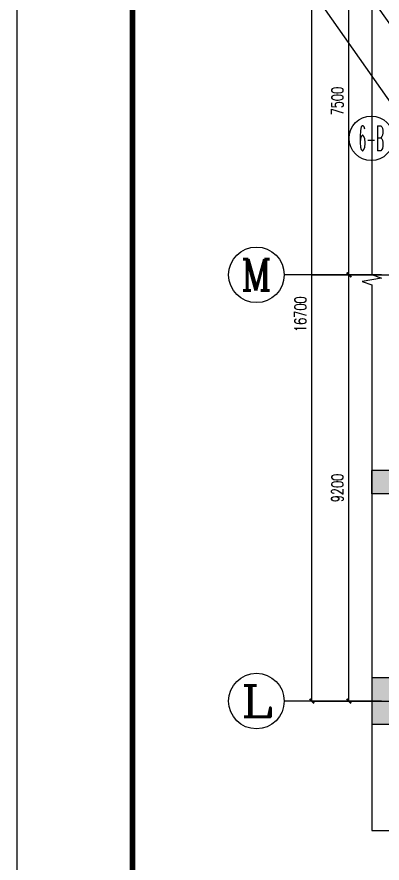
# Model space of a CAD drawing. Header units: millimetres. Extents: x 434053 to 1059003, y -2417481 to 936527.
# Drawn here: x 531589 to 539480, y -2044469 to -2026206 of the extents above; entities that cross this region are included whole.
import ezdxf
from ezdxf.enums import TextEntityAlignment as Align

# ---------------------------------------------------------------- set-up
doc = ezdxf.new("R2010")
doc.units = ezdxf.units.MM
doc.header["$LTSCALE"] = 1000
doc.header["$MEASUREMENT"] = 0
doc.linetypes.add('DOTE', pattern=[2.42, 2, -0.2, 0.02, -0.2])
doc.layers.get('Defpoints').update_dxf_attribs({"color": 6})
for name, color, linetype in [('A-ANNO-SYMB', 3, 'Continuous'), ('A-ANNO-TTLB', 7, 'Continuous'), ('A-AXIS', 16, 'DOTE'), ('A-AXIS-DIMS', 3, 'Continuous'), ('A-AXIS-TEXT', 7, 'Continuous'), ('A-COLS', 6, 'Continuous'), ('A_WALL(防火墙)', 151, 'Continuous'), ('AXIS', 3, 'Continuous'), ('AXIS_TEXT', 7, 'Continuous'), ('PUB_HATCH', 8, 'Continuous'), ('人防墙', 6, 'Continuous')]:
    doc.layers.add(name, color=color, linetype=linetype)
doc.styles.add('_TCH_AXIS', font='COMPLEX', dxfattribs={"bigfont": 'GBCBIG'})
doc.styles.add('_TCH_DIM_T3', font='SIMPLEX', dxfattribs={"width": 0.705882, "bigfont": 'GBCBIG'})
doc.styles.add('COMPLEX', font='COMPLEX')
doc.dimstyles.new('_TCH_ARCH&&100', dxfattribs={"dimtxt": 255, "dimasz": 100, "dimexe": 250, "dimexo": 300, "dimgap": 122.5, "dimtad": 1, "dimdec": 0, "dimzin": 0, "dimdsep": 46, "dimtxsty": '_TCH_DIM_T3', "dimblk": 'ARCHTICK', "dimcen": 0.09, "dimclrt": 7, "dimazin": 2, "dimtfac": 1, "dimtdec": 0, "dimtix": 1, "dimtmove": 2, "dimatfit": 3, "dimfxl": 1, "dimtolj": 1, "dimtzin": 0, "dimarcsym": 0})
doc.dimstyles.new('_TCH_ARCH&&120', dxfattribs={"dimtxt": 306, "dimasz": 120, "dimexe": 300, "dimexo": 360, "dimgap": 147, "dimtad": 1, "dimdec": 0, "dimzin": 0, "dimdsep": 46, "dimtxsty": '_TCH_DIM_T3', "dimblk": 'ARCHTICK', "dimcen": 0.09, "dimclrt": 7, "dimazin": 2, "dimtfac": 1, "dimtdec": 0, "dimtix": 1, "dimtmove": 2, "dimatfit": 3, "dimfxl": 1, "dimtolj": 1, "dimtzin": 0, "dimarcsym": 0})

# ---------------------------------------------------------------- blocks, each defined once
blk = doc.blocks.new('sgsh')
at = {"layer": 'A-ANNO-TTLB'}
blk.add_lwpolyline([(0, 42050), (0, -10500), (29700, -10500), (29700, 42050)], close=True, dxfattribs=at)
at = {"layer": 'A-ANNO-TTLB', "const_width": 60}
blk.add_lwpolyline([(500, 40800), (500, -10000), (29200, -10000), (29200, 40800)], close=True, dxfattribs=at)
blk = doc.blocks.new('adagagfdhfgdfgfdg')
at = {"layer": 'PUB_HATCH'}
blk.add_hatch(color=256, dxfattribs=at).paths.add_polyline_path([(17033, 31841), (17000, 32174), (10200, 32174), (10200, 31674), (16800, 31674)])
at = {"layer": '人防墙'}
for p, q in [((17000, 32174), (10200, 32174)), ((10200, 31674), (10200, 32174)), ((16800, 31674), (10200, 31674))]:
    blk.add_line(p, q, dxfattribs=at)
blk = doc.blocks.new('_AXISO')
blk.add_circle((0, 0), 0.5)
at = {"layer": 'AXIS_TEXT', "style": 'COMPLEX', "width": 1.041667}
blk.add_attdef('A', text='', height=0.56, dxfattribs=at).set_placement((-0.25, -0.28), (0.25, -0.28), align=Align.FIT)
blk = doc.blocks.new('_ArchTick')
at = {"color": 0, "linetype": 'ByBlock', "const_width": 0.4}
blk.add_lwpolyline([(-0.5, -0.5), (0.5, 0.5)], dxfattribs=at)
blk = doc.blocks.new('*D2549')
at = {"layer": 'A-AXIS-DIMS', "color": 0, "lineweight": -2, "transparency": 16777216}
for p, q in [((-4695, 6068), (-6726, 4643)), ((-6480, 4815), (438, -5050)), ((2224, -3798), (193, -5223))]:
    blk.add_line(p, q, dxfattribs=at)
at = {"layer": 'Defpoints', "color": 0, "transparency": 16777216}
for p in [(-4400, 6274), (2519, -3592), (438, -5050)]:
    blk.add_point(p, dxfattribs=at)
at = {"layer": 'A-AXIS-DIMS', "color": 0, "lineweight": -2, "transparency": 16777216, "xscale": 120, "yscale": 120, "zscale": 120}
for p, rotation in [((-6480, 4815), 125.0412482430256), ((438, -5050), 305.0412482430256)]:
    blk.add_blockref('_ArchTick', p, dxfattribs=dict(at, rotation=rotation))
at = {"layer": 'A-AXIS-DIMS', "color": 7, "transparency": 16777216, "insert": (-2775, 55), "char_height": 306, "attachment_point": 5, "rotation": 305.0412, "style": '_TCH_DIM_T3'}
blk.add_mtext('\\A1;12050', dxfattribs=at)
blk = doc.blocks.new('*D2551')
at = {"layer": 'A-AXIS-DIMS', "color": 0, "lineweight": -2, "transparency": 16777216}
for p, q in [((-4695, 6068), (-5940, 5194)), ((-5694, 5367), (-2249, 454)), ((-1250, 1155), (-2495, 282))]:
    blk.add_line(p, q, dxfattribs=at)
at = {"layer": 'Defpoints', "color": 0, "transparency": 16777216}
for p in [(-4400, 6274), (-955, 1362), (-2249, 454)]:
    blk.add_point(p, dxfattribs=at)
at = {"layer": 'A-AXIS-DIMS', "color": 0, "lineweight": -2, "transparency": 16777216, "xscale": 120, "yscale": 120, "zscale": 120}
for p, rotation in [((-5694, 5367), 125.0412482430296), ((-2249, 454), 305.0412482430296)]:
    blk.add_blockref('_ArchTick', p, dxfattribs=dict(at, rotation=rotation))
at = {"layer": 'A-AXIS-DIMS', "color": 7, "transparency": 16777216, "insert": (-3726, 3083), "char_height": 306, "attachment_point": 5, "rotation": 305.0412, "style": '_TCH_DIM_T3'}
blk.add_mtext('\\A1;6000', dxfattribs=at)
blk = doc.blocks.new('*D2556')
at = {"layer": 'AXIS', "color": 0, "lineweight": -2, "transparency": 16777216}
for p, q in [((12450571, 1078990), (12449121, 1078990)), ((12449371, 1062290), (12449371, 1078990)), ((12450571, 1062290), (12449121, 1062290))]:
    blk.add_line(p, q, dxfattribs=at)
at = {"layer": 'Defpoints', "color": 0, "transparency": 16777216}
for p in [(12449371, 1078990), (12450871, 1078990), (12450871, 1062290)]:
    blk.add_point(p, dxfattribs=at)
at = {"layer": 'AXIS', "color": 0, "lineweight": -2, "transparency": 16777216, "xscale": 100, "yscale": 100, "zscale": 100}
for p, rotation in [((12449371, 1078990), 90), ((12449371, 1062290), 270)]:
    blk.add_blockref('_ArchTick', p, dxfattribs=dict(at, rotation=rotation))
at = {"layer": 'AXIS', "color": 7, "transparency": 16777216, "insert": (12449121, 1070640), "char_height": 255, "attachment_point": 5, "rotation": 90, "style": '_TCH_DIM_T3'}
blk.add_mtext('\\A1;16700', dxfattribs=at)
blk = doc.blocks.new('*D2557')
at = {"layer": 'AXIS', "color": 0, "lineweight": -2, "transparency": 16777216}
for p, q in [((12450571, 1071490), (12449921, 1071490)), ((12450171, 1062290), (12450171, 1071490)), ((12450571, 1062290), (12449921, 1062290))]:
    blk.add_line(p, q, dxfattribs=at)
at = {"layer": 'Defpoints', "color": 0, "transparency": 16777216}
for p in [(12450171, 1071490), (12450871, 1071490), (12450871, 1062290)]:
    blk.add_point(p, dxfattribs=at)
at = {"layer": 'AXIS', "color": 0, "lineweight": -2, "transparency": 16777216, "xscale": 100, "yscale": 100, "zscale": 100}
for p, rotation in [((12450171, 1071490), 90), ((12450171, 1062290), 270)]:
    blk.add_blockref('_ArchTick', p, dxfattribs=dict(at, rotation=rotation))
at = {"layer": 'AXIS', "color": 7, "transparency": 16777216, "insert": (12449921, 1066890), "char_height": 255, "attachment_point": 5, "rotation": 90, "style": '_TCH_DIM_T3'}
blk.add_mtext('\\A1;9200', dxfattribs=at)
blk = doc.blocks.new('*D2558')
at = {"layer": 'AXIS', "color": 0, "lineweight": -2, "transparency": 16777216}
for p, q in [((12450571, 1078990), (12449921, 1078990)), ((12450171, 1071490), (12450171, 1078990)), ((12450571, 1071490), (12449921, 1071490))]:
    blk.add_line(p, q, dxfattribs=at)
at = {"layer": 'Defpoints', "color": 0, "transparency": 16777216}
for p in [(12450171, 1078990), (12450871, 1078990), (12450871, 1071490)]:
    blk.add_point(p, dxfattribs=at)
at = {"layer": 'AXIS', "color": 0, "lineweight": -2, "transparency": 16777216, "xscale": 100, "yscale": 100, "zscale": 100}
for p, rotation in [((12450171, 1078990), 90), ((12450171, 1071490), 270)]:
    blk.add_blockref('_ArchTick', p, dxfattribs=dict(at, rotation=rotation))
at = {"layer": 'AXIS', "color": 7, "transparency": 16777216, "insert": (12449921, 1075240), "char_height": 255, "attachment_point": 5, "rotation": 90, "style": '_TCH_DIM_T3'}
blk.add_mtext('\\A1;7500', dxfattribs=at)
blk = doc.blocks.new('_FZH')
blk.add_lwpolyline([(-0.5, -0.5), (0.5, -0.5), (0.5, 0.5), (-0.5, 0.5)], close=True)
at = {"layer": 'PUB_HATCH'}
blk.add_solid([(-0.5, -0.5), (0.5, -0.5), (-0.5, 0.5), (0.5, 0.5)], dxfattribs=at)
blk = doc.blocks.new('ASDFASDFASFSDF')
at = {"layer": 'A-AXIS-DIMS'}
ref = blk.add_blockref('_AXISO', (-3673.9, -545), dxfattribs=dict(at, xscale=960, yscale=960, zscale=960))
ref.add_attrib('A', '6-B', dxfattribs={"layer": 'A-AXIS-TEXT', "height": 543.06, "style": '_TCH_AXIS', "width": 0.333333}).set_placement((-3945.5, -816.5), (-3402.4, -816.5), align=Align.FIT)
for p2, distance, picture, middle in [((2518.7, -3591.6), -2540.9, '*D2549', (-2775.3, 54.7)), ((-955, 1361.8), -1580.9, '*D2551', (-3726.2, 3082.5))]:
    dim = blk.add_aligned_dim(p1=(-4400, 6274.2), p2=p2, distance=distance, dimstyle='_TCH_ARCH&&120', dxfattribs=at)
    dim.commit()
    dim.dimension.update_dxf_attribs({"geometry": picture, "text_midpoint": middle})
blk = doc.blocks.new('sdfgsdfghfh')
at = {"layer": 'A-AXIS'}
for p, q in [((12449371.2, 1071489.8), (12486866.8, 1071489.8)), ((12449371.2, 1062289.8), (12486866.8, 1062289.8))]:
    blk.add_line(p, q, dxfattribs=at)
at = {"layer": 'AXIS'}
for p, q in [((12450871.2, 1071489.8), (12448771.2, 1071489.8)), ((12450871.2, 1062289.8), (12448771.2, 1062289.8))]:
    blk.add_line(p, q, dxfattribs=at)
blk.add_blockref('ASDFASDFASFSDF', (12454326.8, 1074982.1))
ref = blk.add_blockref('_AXISO', (12448171.2, 1071489.8), dxfattribs=dict(at, xscale=1200, yscale=1200, zscale=1200))
ref.add_attrib('A', 'M', dxfattribs={"layer": 'AXIS_TEXT', "height": 678.8, "style": '_TCH_AXIS'}).set_placement((12447831.8, 1071150.3), (12448510.7, 1071150.3), align=Align.FIT)
ref = blk.add_blockref('_AXISO', (12448171.2, 1062289.8), dxfattribs=dict(at, xscale=1200, yscale=1200, zscale=1200))
ref.add_attrib('A', 'L', dxfattribs={"layer": 'AXIS_TEXT', "height": 678.8, "style": '_TCH_AXIS', "width": 1.4}).set_placement((12447831.8, 1061950.3), (12448510.7, 1061950.3), align=Align.FIT)
for p1, p2, distance, picture, middle in [((12450871.2, 1062289.8), (12450871.2, 1078989.8), 1500, '*D2556', (12449121.2, 1070639.8)), ((12450871.2, 1071489.8), (12450871.2, 1078989.8), 700, '*D2558', (12449921.2, 1075239.8)), ((12450871.2, 1062289.8), (12450871.2, 1071489.8), 700, '*D2557', (12449921.2, 1066889.8))]:
    dim = blk.add_aligned_dim(p1=p1, p2=p2, distance=distance, dimstyle='_TCH_ARCH&&100', dxfattribs=at)
    dim.commit()
    dim.dimension.update_dxf_attribs({"geometry": picture, "text_midpoint": middle})

msp = doc.modelspace()

# ---------------------------------------------------------------- linework, layer by layer
at = {"layer": 'A-ANNO-SYMB'}
for points in [[(539259.9, -2019994.1), (539259.9, -2031766.7), (539469.9, -2031843.2), (539049.9, -2031917.2), (539259.9, -2031991.7), (539259.9, -2043764.3)], [(539259.9, -2043764.3), (558842.9, -2043764.3), (558919.3, -2043554.3), (558993.4, -2043974.3), (559067.9, -2043764.3), (578650.8, -2043764.3)]]:
    msp.add_lwpolyline(points, dxfattribs=at)

# ---------------------------------------------------------------- block references
at = {"xscale": 2, "yscale": 2, "zscale": 2, "rotation": 90}
msp.add_blockref('sgsh', (615688.8, -2067164.3), dxfattribs=at)
msp.add_blockref('adagagfdhfgdfgfdg', (529059.9, -2068172.4))
at = {"layer": 'A-COLS', "xscale": 1000, "yscale": 1000, "zscale": 1000, "rotation": 270}
msp.add_blockref('_FZH', (539759.9, -2040972.3), dxfattribs=at)
at = {"layer": 'A_WALL(防火墙)'}
msp.add_blockref('sdfgsdfghfh', (-11911406.9, -3103262.1), dxfattribs=at)

doc.saveas('drawing.dxf')
